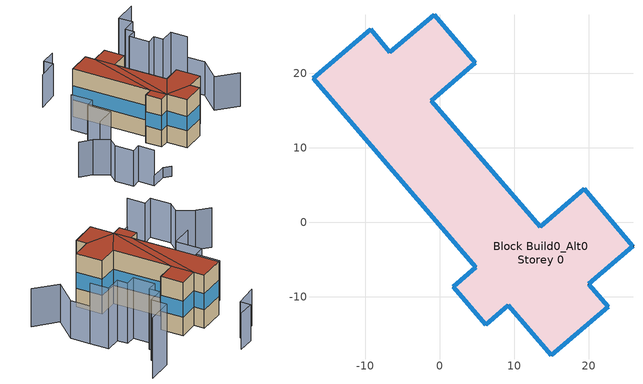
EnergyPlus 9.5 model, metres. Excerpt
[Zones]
Block Build0_Alt0 Storey 0
 floor ground (Project Heated1rstFloor): 4.79,21.4 -1.1,16.3 13.48,-0.6 19.39,4.49 25.95,-3.21 20.02,-8.28 22.63,-11.31 14.98,-17.87 9.21,-11.12 6.19,-13.74 1.83,-8.63 4.84,-6.04 -16.99,19.34 -9.27,25.88 -6.69,22.82 -0.74,27.87 z0
 wall outside (Project Wall): 1.83,-8.63 6.19,-13.74 9.21,-11.12 14.98,-17.87 22.63,-11.31 20.02,-8.28 25.95,-3.21 19.39,4.49 13.48,-0.6 -1.1,16.3 4.79,21.4 -0.74,27.87 -6.69,22.82 -9.27,25.88 -16.99,19.34 4.84,-6.04 1.83,-8.63 z0:21
 window (Project External Window): 1.83,-8.64 6.18,-13.74 / 6.19,-13.74 9.21,-11.12 / 9.22,-11.13 14.97,-17.87 / 14.98,-17.87 22.63,-11.32 / 22.63,-11.31 20.03,-8.28 / 20.03,-8.28 25.94,-3.21 / 25.94,-3.2 19.4,4.49 / 19.39,4.49 13.49,-0.59 / 13.48,-0.59 -1.09,16.29 / -1.1,16.3 4.78,21.39 / 4.79,21.4 -0.74,27.87 / -0.74,27.87 -6.69,22.83 / -6.69,22.83 -9.27,25.88 / -9.27,25.88 -16.98,19.34 / -16.98,19.32 4.83,-6.03 / 4.84,-6.04 1.83,-8.63 z7.35:13.65
 roof outside (Project Flat Roof): 9.21,-11.12 13.48,-0.6 -1.1,16.3 z21; 9.21,-11.12 4.84,-6.04 1.83,-8.63 6.19,-13.74 z21; 22.63,-11.31 20.02,-8.28 9.21,-11.12 14.98,-17.87 z21; 4.84,-6.04 -6.69,22.82 -9.27,25.88 -16.99,19.34 z21; 4.79,21.4 -0.74,27.87 -6.69,22.82 -1.1,16.3 z21; 9.21,-11.12 -1.1,16.3 -6.69,22.82 4.84,-6.04 z21; 20.02,-8.28 25.95,-3.21 19.39,4.49 13.48,-0.6 9.21,-11.12 z21
shading: -6.84,-39.37 -11.29,-34.17 / -11.29,-34.17 -14.27,-36.81 / -14.27,-36.81 -19.34,-30.88 / -19.34,-30.88 -19.17,-25.97 / -19.17,-25.97 -25.64,-23.57 / -25.64,-23.57 -31.21,-23.22 / -18.2,-12.36 -11.69,-6.81 / -11.69,-6.81 -18.15,0.85 / -18.15,0.85 -15.12,3.54 / -15.12,3.54 -21,10.48 z0:15.5; 1.93,-35.31 -1.78,-35.08 / -1.78,-35.08 -6.84,-39.37 z0:4.4; 18.99,50.06 11.33,43.48 / 11.33,43.48 15.14,39.04 / 15.14,39.04 10.52,35.07 / 10.52,35.07 13.12,32.03 / 13.12,32.03 10.09,29.42 / 10.09,29.42 15.54,23.09 / 15.54,23.09 18.57,25.69 / 18.57,25.69 21.18,22.66 / 21.18,22.66 25.81,26.64 / 25.81,26.64 30.41,21.28 z0:23.8; 30.41,21.28 35.32,15.57 / 35.32,15.57 34.5,4.11 / 34.5,4.11 44.76,3.36 z0:14.8; -24.83,29.97 -18.18,36.19 / -18.18,36.19 -20.8,39.22 / -20.8,39.22 -15.85,43.46 z0:14.2
[Building]
None: North Axis=0; Terrain=Suburbs; Loads Convergence Tolerance Value=0.04; Temperature Convergence Tolerance Value=0.4; Solar Distribution=FullExterior; Maximum Number of Warmup Days=25; Minimum Number of Warmup Days=6
[Site:Location]
WeatherData/USA_CA_San.Francisco.Intl.AP.724940_TMY3.epw: Latitude=37.62; Longitude=-122.4; Time Zone=-8; Elevation=2
[SizingPeriod:DesignDay] Day of Month=21; Humidity Condition Type=Wetbulb; Barometric Pressure=100594; Rain Indicator=No; Snow Indicator=No; Daylight Saving Time Indicator=No; Solar Model Indicator=ASHRAEClearSky
Name | Month | Day Type | Maximum DryBulb Temperature | Daily DryBulb Temperature Range | Wetbulb or DewPoint at Maximum DryBulb | Wind Speed | Wind Direction | Sky Clearness
DENVER_STAPLETON Ann Htg 99.6% Condns DB | 12 | WinterDesignDay | -20 | 0 | -20 | 2.3 | 180 | 0
DENVER_STAPLETON Ann Clg .4% Condns DB=>MWB | 7 | SummerDesignDay | 34.1 | 15.2 | 15.8 | 4 | 120 | 1
[SITE:GROUNDTEMPERATURE:BUILDINGSURFACE]
15, 15, 15, 15, 15, 15, 15, 15, 15, 15, 15, 15
[MATERIAL] Roughness=Rough; Thermal Absorptance=0.9; Solar Absorptance=0.7; Visible Absorptance=0.7
Name | Thickness | Conductivity | Density | Specific Heat
Heated1rstFloor Inertia | 0.1 | 0.9 | 2300 | 1000
Heated1rstFloor Insulation | 0.15 | 0.035 | 150 | 1000
Roof Insulation | 0.3 | 0.03 | 150 | 1000
Wall Inertia | 0.2 | 0.9 | 2300 | 1000
Wall Insulation | 0.2 | 0.03 | 150 | 1000
HeatedZoneIntMass | 0.1 | 0.3 | 600 | 1400
[WINDOWMATERIAL:SIMPLEGLAZINGSYSTEM]
Window: UFactor=1.9; Solar Heat Gain Coefficient=0.7; Visible Transmittance=0.8
[CONSTRUCTION]
Project Wall: Wall Inertia, Wall Insulation
Project Flat Roof: Roof Insulation
Project External Window: Window
Project Heated1rstFloor: Heated1rstFloor Inertia, Heated1rstFloor Insulation
HeatedZoneIntMassObj: HeatedZoneIntMass
[ZONE]
Block Build0_Alt0 Storey 0: Type=1; Multiplier=1; Ceiling Height=autocalculate; Volume=autocalculate; Floor Area=autocalculate; Part of Total Floor Area=Yes
[INTERNALMASS]
Block Build0_Alt0 Storey 0IntMass: Construction=HeatedZoneIntMassObj; Zone or ZoneList=Block Build0_Alt0 Storey 0; Surface Area=9329
[ELECTRICEQUIPMENT]
Block Build0_Alt0 Storey 0Load: Zone or ZoneList=Block Build0_Alt0 Storey 0; Schedule=LoadSchedule; Design Level Calculation Method=Watts/Area; Watts per Zone Floor Area=0.07; Fraction Latent=0; Fraction Radiant=0; Fraction Lost=0; EndUse Subcategory=General
[ZONEINFILTRATION:FLOWCOEFFICIENT]
Block Build0_Alt0 Storey 0Leak: Zone=Block Build0_Alt0 Storey 0; Schedule=AlwaysON; Flow Coefficient=0.292206; Stack Coefficient=0.107; Pressure Exponent=0.667; Wind Coefficient=0.167; Shelter Factor=0.61
[ZONEVENTILATION:DESIGNFLOWRATE]
Block Build0_Alt0 Storey 0FreeCool: Zone or ZoneList=Block Build0_Alt0 Storey 0; Schedule=AlwaysON; Design Flow Rate Calculation Method=AirChanges/Hour; Air Changes per Hour=4; Ventilation Type=Natural; Fan Pressure Rise=0; Fan Total Efficiency=1; Constant Term Coefficient=1; Temperature Term Coefficient=0; Velocity Term Coefficient=0; Velocity Squared Term Coefficient=0; Minimum Indoor Temperature=26; Maximum Indoor Temperature=100; Delta Temperature=1; Minimum Outdoor Temperature=-100; Maximum Outdoor Temperature=100; Maximum Wind Speed=40
[HVACTEMPLATE:THERMOSTAT]
ResidZone: Constant Heating Setpoint=21; Constant Cooling Setpoint=50
[HVACTEMPLATE:ZONE:IDEALLOADSAIRSYSTEM]
Block Build0_Alt0 Storey 0: Template Thermostat=ResidZone; Maximum Heating Supply Air Temperature=50; Minimum Cooling Supply Air Temperature=13; Maximum Heating Supply Air Humidity Ratio=0.0156; Minimum Cooling Supply Air Humidity Ratio=0.0077; Heating Limit=NoLimit; Maximum Sensible Heating Capacity=116617; Cooling Limit=NoLimit; Dehumidification Control Type=ConstantSensibleHeatRatio; Cooling Sensible Heat Ratio=0.7; Dehumidification Setpoint=60; Humidification Control Type=None; Humidification Setpoint=30; Outdoor Air Method=Flow/Area; Outdoor Air Flow Rate per Person=0.007; Outdoor Air Flow Rate per Zone Floor Area=0.00245; Outdoor Air Flow Rate per Zone=0; Demand Controlled Ventilation Type=None; Outdoor Air Economizer Type=NoEconomizer; Heat Recovery Type=Sensible; Sensible Heat Recovery Effectiveness=0.65; Latent Heat Recovery Effectiveness=0
[ENERGYMANAGEMENTSYSTEM:SENSOR]
Name | OutputVariable or OutputMeter Index Key | OutputVariable or OutputMeter
T0 | Block Build0_Alt0 Storey 0 | Zone Mean Air Temperature
Pow0 | Block Build0_Alt0 Storey 0 IDEAL LOADS AIR SYSTEM | Zone Ideal Loads Supply Air Total Heating Rate
DHWPow | DHW | Water Use Equipment Heating Rate
[ENERGYMANAGEMENTSYSTEM:PROGRAMCALLINGMANAGER]
Average Building Temperature: EndOfZoneTimestepBeforeZoneReporting; AverageZoneTemps
Compute Total Building Heat Pow: EndOfZoneTimestepBeforeZoneReporting; TotZonePow
Compute Total DHW Heat Pow: EndOfZoneTimestepBeforeZoneReporting; prgmDHWPow
[ENERGYMANAGEMENTSYSTEM:PROGRAM]
AverageZoneTemps: SET SumNumerator = T0*Vol0; SET SumDenominator  = Vol0; SET AverageBuildingTemp  = SumNumerator / SumDenominator
TotZonePow: SET TotBuildPow = Pow0
prgmDHWPow: SET TotDHWPow = DHWPow
[ENERGYMANAGEMENTSYSTEM:GLOBALVARIABLE]
AverageBuildingTemp
TotBuildPow
TotDHWPow
[ENERGYMANAGEMENTSYSTEM:OUTPUTVARIABLE] Type of Data in Variable=Averaged; Update Frequency=ZoneTimeStep
Name | EMS Variable
Mean Heated Zones Air Temperature | AverageBuildingTemp
Total Building Heating Power | TotBuildPow
Total DHW Heating Power | TotDHWPow
[ENERGYMANAGEMENTSYSTEM:INTERNALVARIABLE]
Vol0: Internal Data Index Key=Block Build0_Alt0 Storey 0; Internal Data Type=Zone Air Volume
[WATERUSE:EQUIPMENT]
DHW: EndUse Subcategory=General; Peak Flow Rate=1.0846e-08; Flow Rate Fraction Schedule=WaterTaps; Target Temperature Schedule=TargetWaterTemp; Hot Water Supply Temperature Schedule=HotWaterTemp; Cold Water Supply Temperature Schedule=ColdWaterTemp
[SCHEDULE:COMPACT]
AlwaysON: Through: 12/31, For: AllDays, Until: 24:00, 1
HotWaterTemp: Through: 12/31, For: AllDays, Until: 24:00, 55
TargetWaterTemp: Through: 12/31, For: AllDays, Until: 24:00, 37
[SCHEDULE:FILE] Column Number=1; Rows to Skip at Top=0; Number of Hours of Data=8760; Column Separator=Comma; Interpolate to Timestep=No
Name | File
LoadSchedule | /Users/alizad/PycharmProjects/mubes-ubem/examples/ForTest/InputFiles/Building17_winter.txt
Watertaps | /Users/alizad/PycharmProjects/mubes-ubem/examples/ForTest/InputFiles/domestic_hot_water_40_apartments.txt
ColdWaterTemp | /Users/alizad/PycharmProjects/mubes-ubem/examples/ForTest/InputFiles/cold_water_temperature_stockholm.txt
